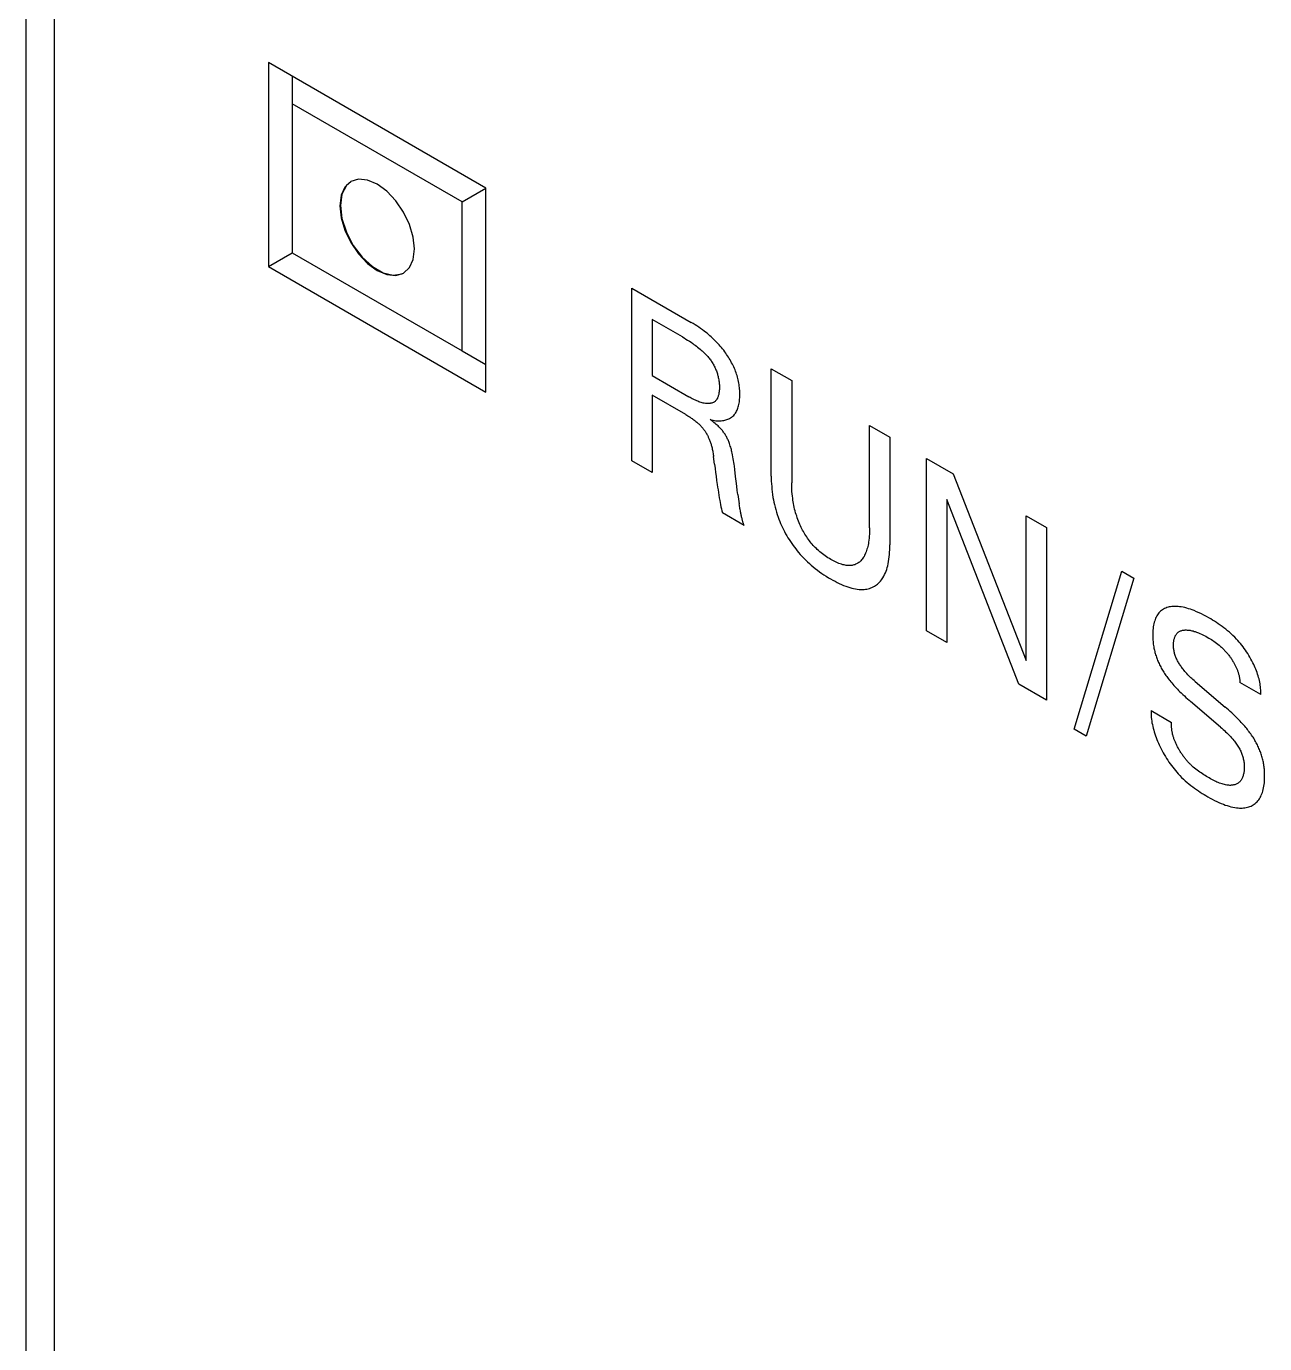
# Model space of a CAD drawing. Extents: x 0 to 420, y 0 to 297.
# Drawn here: x 165.2 to 178.09, y 159.09 to 172.8 of the extents above; entities that cross this region are included whole.
import ezdxf

# ---------------------------------------------------------------- set-up
doc = ezdxf.new("R2010")
doc.units = 0
doc.header["$LTSCALE"] = 23.1
doc.layers.add('40000_ISO', color=7, linetype='CONTINUOUS')

msp = doc.modelspace()

# ---------------------------------------------------------------- linework, layer by layer
at = {"layer": '40000_ISO', "color": 7, "linetype": 'CONTINUOUS'}
for p, q in [((165.199, 152.481), (165.199, 187.591)), ((165.492, 152.073), (165.492, 187.182)), ((167.719, 172.424), (167.719, 170.301)), ((169.982, 171.118), (167.719, 172.424)), ((167.967, 172.281), (167.967, 170.444)), ((169.735, 170.975), (167.967, 171.995)), ((168.514, 171.128), (168.475, 171.043)), ((168.531, 171.145), (168.485, 171.055)), ((168.576, 171.186), (168.514, 171.128)), ((168.577, 171.185), (168.531, 171.145)), ((168.656, 171.211), (168.576, 171.186)), ((168.75, 171.201), (168.656, 171.211)), ((168.851, 171.159), (168.75, 171.201)), ((168.951, 171.085), (168.851, 171.159)), ((168.475, 171.043), (168.462, 170.934)), ((168.485, 171.055), (168.469, 170.938)), ((169.045, 170.986), (168.951, 171.085)), ((169.735, 170.975), (169.982, 171.118)), ((169.982, 168.995), (169.982, 171.118)), ((168.462, 170.934), (168.475, 170.81)), ((168.469, 170.938), (168.485, 170.802)), ((169.126, 170.868), (169.045, 170.986)), ((169.188, 170.74), (169.126, 170.868)), ((169.735, 169.423), (169.735, 170.975)), ((168.475, 170.81), (168.514, 170.679)), ((168.485, 170.802), (168.531, 170.66)), ((169.226, 170.609), (169.188, 170.74)), ((168.514, 170.679), (168.576, 170.551)), ((168.531, 170.66), (168.603, 170.521)), ((169.24, 170.485), (169.226, 170.609)), ((167.719, 170.301), (167.967, 170.444)), ((167.967, 170.444), (169.735, 169.423)), ((168.576, 170.551), (168.656, 170.433)), ((168.603, 170.521), (168.696, 170.398)), ((169.226, 170.376), (169.24, 170.485)), ((168.656, 170.433), (168.75, 170.334)), ((168.696, 170.398), (168.803, 170.301)), ((168.75, 170.334), (168.851, 170.26)), ((169.188, 170.29), (169.226, 170.376)), ((167.719, 170.301), (169.982, 168.995)), ((168.803, 170.301), (168.913, 170.237)), ((168.851, 170.26), (168.951, 170.218)), ((168.913, 170.237), (169.019, 170.212)), ((168.951, 170.218), (169.045, 170.208)), ((169.019, 170.212), (169.113, 170.227)), ((169.045, 170.208), (169.126, 170.233)), ((169.126, 170.233), (169.188, 170.29)), ((171.502, 168.28), (171.502, 170.077)), ((171.502, 170.077), (172.122, 169.719)), ((171.715, 169.75), (171.715, 169.166)), ((172.029, 169.569), (171.715, 169.75)), ((172.141, 169.708), (172.122, 169.719)), ((172.161, 169.696), (172.141, 169.708)), ((172.18, 169.684), (172.161, 169.696)), ((172.199, 169.671), (172.18, 169.684)), ((172.218, 169.658), (172.199, 169.671)), ((172.237, 169.644), (172.218, 169.658)), ((172.256, 169.63), (172.237, 169.644)), ((172.271, 169.619), (172.256, 169.63)), ((172.286, 169.607), (172.271, 169.619)), ((172.029, 169.569), (172.048, 169.558)), ((172.048, 169.558), (172.066, 169.547)), ((172.066, 169.547), (172.084, 169.536)), ((172.084, 169.536), (172.102, 169.525)), ((172.102, 169.525), (172.12, 169.513)), ((172.12, 169.513), (172.138, 169.5)), ((172.138, 169.5), (172.15, 169.491)), ((172.15, 169.491), (172.163, 169.482)), ((172.163, 169.482), (172.176, 169.473)), ((172.301, 169.595), (172.286, 169.607)), ((172.315, 169.582), (172.301, 169.595)), ((172.33, 169.569), (172.315, 169.582)), ((172.344, 169.556), (172.33, 169.569)), ((172.358, 169.543), (172.344, 169.556)), ((172.372, 169.529), (172.358, 169.543)), ((172.385, 169.515), (172.372, 169.529)), ((172.398, 169.502), (172.385, 169.515)), ((172.411, 169.488), (172.398, 169.502)), ((172.423, 169.474), (172.411, 169.488)), ((169.735, 169.423), (169.982, 169.281)), ((172.176, 169.473), (172.188, 169.463)), ((172.188, 169.463), (172.201, 169.453)), ((172.201, 169.453), (172.213, 169.443)), ((172.213, 169.443), (172.226, 169.432)), ((172.226, 169.432), (172.235, 169.424)), ((172.235, 169.424), (172.243, 169.416)), ((172.243, 169.416), (172.252, 169.408)), ((172.252, 169.408), (172.261, 169.4)), ((172.261, 169.4), (172.269, 169.391)), ((172.269, 169.391), (172.278, 169.382)), ((172.278, 169.382), (172.286, 169.373)), ((172.286, 169.373), (172.294, 169.364)), ((172.294, 169.364), (172.301, 169.356)), ((172.301, 169.356), (172.308, 169.347)), ((172.308, 169.347), (172.314, 169.339)), ((172.435, 169.46), (172.423, 169.474)), ((172.447, 169.445), (172.435, 169.46)), ((172.459, 169.43), (172.447, 169.445)), ((172.47, 169.415), (172.459, 169.43)), ((172.48, 169.401), (172.47, 169.415)), ((172.49, 169.387), (172.48, 169.401)), ((172.499, 169.373), (172.49, 169.387)), ((172.508, 169.359), (172.499, 169.373)), ((172.517, 169.345), (172.508, 169.359)), ((172.526, 169.331), (172.517, 169.345)), ((172.314, 169.339), (172.321, 169.33)), ((172.321, 169.33), (172.327, 169.321)), ((172.327, 169.321), (172.333, 169.312)), ((172.333, 169.312), (172.339, 169.303)), ((172.339, 169.303), (172.345, 169.293)), ((172.345, 169.293), (172.35, 169.284)), ((172.35, 169.284), (172.356, 169.274)), ((172.356, 169.274), (172.361, 169.265)), ((172.361, 169.265), (172.366, 169.255)), ((172.366, 169.255), (172.37, 169.245)), ((172.37, 169.245), (172.375, 169.236)), ((172.375, 169.236), (172.379, 169.226)), ((172.379, 169.226), (172.383, 169.216)), ((172.383, 169.216), (172.386, 169.206)), ((172.534, 169.316), (172.526, 169.331)), ((172.542, 169.301), (172.534, 169.316)), ((172.55, 169.286), (172.542, 169.301)), ((172.557, 169.271), (172.55, 169.286)), ((172.564, 169.256), (172.557, 169.271)), ((172.571, 169.241), (172.564, 169.256)), ((172.577, 169.226), (172.571, 169.241)), ((172.583, 169.211), (172.577, 169.226)), ((172.588, 169.196), (172.583, 169.211)), ((172.954, 168.119), (172.954, 169.238)), ((172.954, 169.238), (173.167, 169.116)), ((171.715, 169.166), (172.097, 168.945)), ((172.386, 169.206), (172.39, 169.196)), ((172.39, 169.196), (172.393, 169.186)), ((172.393, 169.186), (172.396, 169.176)), ((172.396, 169.176), (172.398, 169.166)), ((172.398, 169.166), (172.401, 169.157)), ((172.401, 169.157), (172.403, 169.146)), ((172.403, 169.146), (172.406, 169.135)), ((172.406, 169.135), (172.408, 169.124)), ((172.408, 169.124), (172.409, 169.113)), ((172.409, 169.113), (172.411, 169.102)), ((172.411, 169.102), (172.412, 169.092)), ((172.412, 169.092), (172.413, 169.081)), ((172.413, 169.081), (172.414, 169.071)), ((172.414, 169.071), (172.414, 169.06)), ((172.593, 169.181), (172.588, 169.196)), ((172.598, 169.166), (172.593, 169.181)), ((172.602, 169.151), (172.598, 169.166)), ((172.606, 169.136), (172.602, 169.151)), ((172.61, 169.122), (172.606, 169.136)), ((172.613, 169.105), (172.61, 169.122)), ((172.616, 169.089), (172.613, 169.105)), ((172.619, 169.074), (172.616, 169.089)), ((172.621, 169.058), (172.619, 169.074)), ((173.167, 169.116), (173.167, 168.05)), ((171.715, 168.962), (171.715, 168.158)), ((172.066, 168.76), (171.715, 168.962)), ((172.109, 168.939), (172.097, 168.945)), ((172.12, 168.933), (172.109, 168.939)), ((172.396, 168.935), (172.393, 168.929)), ((172.399, 168.942), (172.396, 168.935)), ((172.401, 168.949), (172.399, 168.942)), ((172.403, 168.956), (172.401, 168.949)), ((172.405, 168.964), (172.403, 168.956)), ((172.407, 168.971), (172.405, 168.964)), ((172.409, 168.979), (172.407, 168.971)), ((172.41, 168.988), (172.409, 168.979)), ((172.411, 168.996), (172.41, 168.988)), ((172.412, 169.005), (172.411, 168.996)), ((172.413, 169.013), (172.412, 169.005)), ((172.414, 169.022), (172.413, 169.013)), ((172.414, 169.06), (172.414, 169.05)), ((172.414, 169.05), (172.414, 169.04)), ((172.414, 169.04), (172.414, 169.031)), ((172.414, 169.031), (172.414, 169.022)), ((172.623, 169.042), (172.621, 169.058)), ((172.625, 169.027), (172.623, 169.042)), ((172.626, 169.011), (172.625, 169.027)), ((172.625, 168.922), (172.626, 168.936)), ((172.626, 168.996), (172.626, 169.011)), ((172.627, 168.981), (172.626, 168.996)), ((172.626, 168.936), (172.627, 168.951)), ((172.627, 168.967), (172.627, 168.981)), ((172.627, 168.951), (172.627, 168.967)), ((172.132, 168.926), (172.12, 168.933)), ((172.143, 168.92), (172.132, 168.926)), ((172.155, 168.915), (172.143, 168.92)), ((172.167, 168.909), (172.155, 168.915)), ((172.178, 168.904), (172.167, 168.909)), ((172.189, 168.899), (172.178, 168.904)), ((172.201, 168.895), (172.189, 168.899)), ((172.212, 168.891), (172.201, 168.895)), ((172.224, 168.887), (172.212, 168.891)), ((172.235, 168.884), (172.224, 168.887)), ((172.246, 168.881), (172.235, 168.884)), ((172.257, 168.879), (172.246, 168.881)), ((172.268, 168.877), (172.257, 168.879)), ((172.275, 168.877), (172.268, 168.877)), ((172.282, 168.876), (172.275, 168.877)), ((172.289, 168.876), (172.282, 168.876)), ((172.296, 168.876), (172.289, 168.876)), ((172.303, 168.876), (172.296, 168.876)), ((172.31, 168.876), (172.303, 168.876)), ((172.317, 168.877), (172.31, 168.876)), ((172.323, 168.878), (172.317, 168.877)), ((172.33, 168.879), (172.323, 168.878)), ((172.336, 168.881), (172.33, 168.879)), ((172.342, 168.883), (172.336, 168.881)), ((172.348, 168.885), (172.342, 168.883)), ((172.353, 168.888), (172.348, 168.885)), ((172.359, 168.891), (172.353, 168.888)), ((172.364, 168.894), (172.359, 168.891)), ((172.369, 168.898), (172.364, 168.894)), ((172.373, 168.902), (172.369, 168.898)), ((172.378, 168.907), (172.373, 168.902)), ((172.382, 168.912), (172.378, 168.907)), ((172.386, 168.917), (172.382, 168.912)), ((172.389, 168.923), (172.386, 168.917)), ((172.393, 168.929), (172.389, 168.923)), ((172.588, 168.787), (172.594, 168.796)), ((172.594, 168.796), (172.599, 168.807)), ((172.599, 168.807), (172.603, 168.817)), ((172.603, 168.817), (172.607, 168.828)), ((172.607, 168.828), (172.611, 168.84)), ((172.611, 168.84), (172.614, 168.852)), ((172.614, 168.852), (172.618, 168.865)), ((172.618, 168.865), (172.62, 168.879)), ((172.62, 168.879), (172.622, 168.893)), ((172.622, 168.893), (172.624, 168.907)), ((172.624, 168.907), (172.625, 168.922)), ((172.066, 168.76), (172.075, 168.754)), ((172.075, 168.754), (172.084, 168.749)), ((172.084, 168.749), (172.093, 168.743)), ((172.093, 168.743), (172.102, 168.738)), ((172.102, 168.738), (172.111, 168.732)), ((172.111, 168.732), (172.121, 168.725)), ((172.121, 168.725), (172.13, 168.719)), ((172.13, 168.719), (172.139, 168.713)), ((172.139, 168.713), (172.148, 168.706)), ((172.148, 168.706), (172.155, 168.7)), ((172.155, 168.7), (172.163, 168.694)), ((172.163, 168.694), (172.17, 168.688)), ((172.17, 168.688), (172.178, 168.682)), ((172.178, 168.682), (172.185, 168.676)), ((172.185, 168.676), (172.193, 168.669)), ((172.193, 168.669), (172.2, 168.663)), ((172.2, 168.663), (172.207, 168.656)), ((172.332, 168.698), (172.319, 168.708)), ((172.319, 168.708), (172.335, 168.704)), ((172.345, 168.689), (172.332, 168.698)), ((172.335, 168.704), (172.35, 168.701)), ((172.357, 168.679), (172.345, 168.689)), ((172.35, 168.701), (172.364, 168.699)), ((172.37, 168.669), (172.357, 168.679)), ((172.364, 168.699), (172.379, 168.697)), ((172.382, 168.658), (172.37, 168.669)), ((172.379, 168.697), (172.393, 168.696)), ((172.393, 168.696), (172.407, 168.696)), ((172.407, 168.696), (172.42, 168.696)), ((172.42, 168.696), (172.434, 168.696)), ((172.434, 168.696), (172.446, 168.698)), ((172.446, 168.698), (172.459, 168.7)), ((172.459, 168.7), (172.471, 168.702)), ((172.471, 168.702), (172.483, 168.705)), ((172.483, 168.705), (172.493, 168.708)), ((172.493, 168.708), (172.502, 168.712)), ((172.502, 168.712), (172.512, 168.716)), ((172.512, 168.716), (172.521, 168.721)), ((172.521, 168.721), (172.53, 168.726)), ((172.53, 168.726), (172.539, 168.732)), ((172.539, 168.732), (172.547, 168.738)), ((172.547, 168.738), (172.555, 168.745)), ((172.555, 168.745), (172.563, 168.752)), ((172.563, 168.752), (172.57, 168.76)), ((172.57, 168.76), (172.576, 168.768)), ((172.576, 168.768), (172.582, 168.777)), ((172.582, 168.777), (172.588, 168.787)), ((172.207, 168.656), (172.214, 168.649)), ((172.214, 168.649), (172.22, 168.643)), ((172.22, 168.643), (172.225, 168.637)), ((172.225, 168.637), (172.23, 168.631)), ((172.23, 168.631), (172.236, 168.625)), ((172.236, 168.625), (172.241, 168.619)), ((172.241, 168.619), (172.246, 168.613)), ((172.246, 168.613), (172.251, 168.607)), ((172.251, 168.607), (172.256, 168.6)), ((172.256, 168.6), (172.261, 168.594)), ((172.261, 168.594), (172.265, 168.587)), ((172.265, 168.587), (172.27, 168.581)), ((172.27, 168.581), (172.274, 168.574)), ((172.274, 168.574), (172.278, 168.568)), ((172.278, 168.568), (172.282, 168.561)), ((172.282, 168.561), (172.285, 168.555)), ((172.285, 168.555), (172.289, 168.548)), ((172.289, 168.548), (172.293, 168.541)), ((172.293, 168.541), (172.296, 168.534)), ((172.296, 168.534), (172.299, 168.527)), ((172.299, 168.527), (172.302, 168.52)), ((172.391, 168.65), (172.382, 168.658)), ((172.4, 168.642), (172.391, 168.65)), ((172.408, 168.634), (172.4, 168.642)), ((172.417, 168.625), (172.408, 168.634)), ((172.425, 168.617), (172.417, 168.625)), ((172.434, 168.608), (172.425, 168.617)), ((172.44, 168.601), (172.434, 168.608)), ((172.445, 168.594), (172.44, 168.601)), ((172.451, 168.587), (172.445, 168.594)), ((172.457, 168.579), (172.451, 168.587)), ((172.462, 168.572), (172.457, 168.579)), ((172.468, 168.564), (172.462, 168.572)), ((172.473, 168.557), (172.468, 168.564)), ((172.478, 168.548), (172.473, 168.557)), ((172.483, 168.54), (172.478, 168.548)), ((172.487, 168.532), (172.483, 168.54)), ((172.492, 168.523), (172.487, 168.532)), ((172.496, 168.514), (172.492, 168.523)), ((173.978, 167.582), (173.978, 168.648)), ((173.978, 168.648), (174.189, 168.525)), ((174.189, 168.525), (174.189, 167.406)), ((172.302, 168.52), (172.306, 168.513)), ((172.306, 168.513), (172.309, 168.504)), ((172.309, 168.504), (172.313, 168.496)), ((172.313, 168.496), (172.316, 168.487)), ((172.316, 168.487), (172.319, 168.478)), ((172.319, 168.478), (172.322, 168.469)), ((172.322, 168.469), (172.325, 168.46)), ((172.325, 168.46), (172.328, 168.452)), ((172.328, 168.452), (172.33, 168.443)), ((172.33, 168.443), (172.333, 168.434)), ((172.333, 168.434), (172.335, 168.425)), ((172.335, 168.425), (172.338, 168.414)), ((172.338, 168.414), (172.34, 168.402)), ((172.34, 168.402), (172.343, 168.391)), ((172.343, 168.391), (172.345, 168.38)), ((172.5, 168.506), (172.496, 168.514)), ((172.504, 168.497), (172.5, 168.506)), ((172.508, 168.488), (172.504, 168.497)), ((172.512, 168.479), (172.508, 168.488)), ((172.515, 168.47), (172.512, 168.479)), ((172.52, 168.458), (172.515, 168.47)), ((172.524, 168.445), (172.52, 168.458)), ((172.528, 168.433), (172.524, 168.445)), ((172.532, 168.421), (172.528, 168.433)), ((172.536, 168.408), (172.532, 168.421)), ((172.539, 168.396), (172.536, 168.408)), ((172.542, 168.384), (172.539, 168.396)), ((171.715, 168.158), (171.502, 168.28)), ((172.345, 168.38), (172.347, 168.368)), ((172.347, 168.368), (172.349, 168.357)), ((172.349, 168.357), (172.351, 168.346)), ((172.351, 168.346), (172.352, 168.335)), ((172.352, 168.335), (172.354, 168.324)), ((172.363, 168.243), (172.354, 168.324)), ((172.545, 168.372), (172.542, 168.384)), ((172.548, 168.359), (172.545, 168.372)), ((172.552, 168.34), (172.548, 168.359)), ((172.555, 168.32), (172.552, 168.34)), ((172.559, 168.301), (172.555, 168.32)), ((172.562, 168.282), (172.559, 168.301)), ((172.565, 168.263), (172.562, 168.282)), ((172.567, 168.243), (172.565, 168.263)), ((174.571, 166.509), (174.571, 168.305)), ((174.571, 168.305), (174.847, 168.145)), ((172.363, 168.243), (172.369, 168.201)), ((172.369, 168.201), (172.374, 168.159)), ((172.374, 168.159), (172.38, 168.118)), ((172.38, 168.118), (172.385, 168.076)), ((172.57, 168.224), (172.567, 168.243)), ((172.574, 168.188), (172.57, 168.224)), ((172.583, 168.116), (172.574, 168.188)), ((172.589, 168.066), (172.583, 168.116)), ((172.954, 168.119), (172.955, 168.093)), ((174.847, 168.145), (175.607, 166.201)), ((172.385, 168.076), (172.391, 168.034)), ((172.391, 168.034), (172.395, 168.006)), ((172.395, 168.006), (172.4, 167.978)), ((172.4, 167.978), (172.404, 167.95)), ((172.595, 168.017), (172.589, 168.066)), ((172.601, 167.972), (172.595, 168.017)), ((172.955, 168.093), (172.955, 168.066)), ((172.955, 168.066), (172.957, 168.039)), ((172.957, 168.039), (172.959, 168.012)), ((172.959, 168.012), (172.961, 167.984)), ((172.961, 167.984), (172.964, 167.956)), ((173.167, 168.028), (173.167, 168.05)), ((173.168, 168.005), (173.167, 168.028)), ((173.169, 167.982), (173.168, 168.005)), ((173.17, 167.959), (173.169, 167.982)), ((172.404, 167.95), (172.408, 167.922)), ((172.408, 167.922), (172.413, 167.894)), ((172.413, 167.894), (172.418, 167.865)), ((172.418, 167.865), (172.422, 167.844)), ((172.422, 167.844), (172.427, 167.823)), ((172.607, 167.928), (172.601, 167.972)), ((172.607, 167.928), (172.621, 167.83)), ((172.964, 167.956), (172.968, 167.928)), ((172.968, 167.928), (172.972, 167.899)), ((172.972, 167.899), (172.977, 167.874)), ((172.977, 167.874), (172.982, 167.849)), ((172.982, 167.849), (172.988, 167.823)), ((173.172, 167.936), (173.17, 167.959)), ((173.175, 167.913), (173.172, 167.936)), ((173.178, 167.889), (173.175, 167.913)), ((173.18, 167.871), (173.178, 167.889)), ((173.183, 167.852), (173.18, 167.871)), ((173.186, 167.834), (173.183, 167.852)), ((174.782, 167.876), (174.782, 166.387)), ((175.533, 165.953), (174.782, 167.876)), ((172.427, 167.823), (172.431, 167.802)), ((172.431, 167.802), (172.435, 167.78)), ((172.435, 167.78), (172.44, 167.759)), ((172.44, 167.759), (172.445, 167.737)), ((172.671, 167.607), (172.445, 167.737)), ((172.623, 167.818), (172.621, 167.83)), ((172.625, 167.807), (172.623, 167.818)), ((172.626, 167.795), (172.625, 167.807)), ((172.628, 167.783), (172.626, 167.795)), ((172.63, 167.771), (172.628, 167.783)), ((172.633, 167.76), (172.63, 167.771)), ((172.635, 167.748), (172.633, 167.76)), ((172.637, 167.739), (172.635, 167.748)), ((172.638, 167.731), (172.637, 167.739)), ((172.64, 167.722), (172.638, 167.731)), ((172.642, 167.713), (172.64, 167.722)), ((172.644, 167.704), (172.642, 167.713)), ((172.646, 167.696), (172.644, 167.704)), ((172.988, 167.823), (172.994, 167.797)), ((172.994, 167.797), (173.001, 167.771)), ((173.001, 167.771), (173.009, 167.745)), ((173.009, 167.745), (173.017, 167.719)), ((173.017, 167.719), (173.026, 167.693)), ((173.19, 167.815), (173.186, 167.834)), ((173.194, 167.796), (173.19, 167.815)), ((173.198, 167.777), (173.194, 167.796)), ((173.203, 167.758), (173.198, 167.777)), ((173.208, 167.739), (173.203, 167.758)), ((173.214, 167.722), (173.208, 167.739)), ((173.219, 167.705), (173.214, 167.722)), ((173.225, 167.687), (173.219, 167.705)), ((175.607, 166.201), (175.607, 167.707)), ((175.607, 167.707), (175.819, 167.585)), ((172.648, 167.687), (172.646, 167.696)), ((172.65, 167.678), (172.648, 167.687)), ((172.652, 167.67), (172.65, 167.678)), ((172.654, 167.663), (172.652, 167.67)), ((172.656, 167.656), (172.654, 167.663)), ((172.658, 167.649), (172.656, 167.656)), ((172.66, 167.642), (172.658, 167.649)), ((172.662, 167.635), (172.66, 167.642)), ((172.664, 167.628), (172.662, 167.635)), ((172.666, 167.621), (172.664, 167.628)), ((172.669, 167.614), (172.666, 167.621)), ((172.671, 167.607), (172.669, 167.614)), ((173.026, 167.693), (173.034, 167.671)), ((173.034, 167.671), (173.043, 167.649)), ((173.043, 167.649), (173.052, 167.628)), ((173.052, 167.628), (173.062, 167.606)), ((173.062, 167.606), (173.072, 167.584)), ((173.072, 167.584), (173.082, 167.563)), ((173.082, 167.563), (173.093, 167.542)), ((173.231, 167.67), (173.225, 167.687)), ((173.238, 167.652), (173.231, 167.67)), ((173.245, 167.635), (173.238, 167.652)), ((173.252, 167.618), (173.245, 167.635)), ((173.26, 167.601), (173.252, 167.618)), ((173.267, 167.586), (173.26, 167.601)), ((173.274, 167.572), (173.267, 167.586)), ((173.281, 167.557), (173.274, 167.572)), ((173.978, 167.582), (173.977, 167.56)), ((175.819, 167.585), (175.819, 165.788)), ((173.093, 167.542), (173.104, 167.521)), ((173.104, 167.521), (173.116, 167.5)), ((173.116, 167.5), (173.128, 167.479)), ((173.128, 167.479), (173.141, 167.459)), ((173.141, 167.459), (173.154, 167.439)), ((173.154, 167.439), (173.167, 167.419)), ((173.289, 167.543), (173.281, 167.557)), ((173.297, 167.529), (173.289, 167.543)), ((173.305, 167.515), (173.297, 167.529)), ((173.314, 167.501), (173.305, 167.515)), ((173.323, 167.487), (173.314, 167.501)), ((173.332, 167.474), (173.323, 167.487)), ((173.341, 167.461), (173.332, 167.474)), ((173.351, 167.448), (173.341, 167.461)), ((173.361, 167.435), (173.351, 167.448)), ((173.371, 167.423), (173.361, 167.435)), ((173.967, 167.433), (173.965, 167.417)), ((173.97, 167.453), (173.967, 167.433)), ((173.973, 167.474), (173.97, 167.453)), ((173.974, 167.495), (173.973, 167.474)), ((173.976, 167.516), (173.974, 167.495)), ((173.977, 167.538), (173.976, 167.516)), ((173.977, 167.56), (173.977, 167.538)), ((173.167, 167.419), (173.181, 167.399)), ((173.181, 167.399), (173.195, 167.38)), ((173.195, 167.38), (173.209, 167.362)), ((173.209, 167.362), (173.224, 167.343)), ((173.224, 167.343), (173.238, 167.325)), ((173.238, 167.325), (173.256, 167.305)), ((173.256, 167.305), (173.275, 167.284)), ((173.381, 167.411), (173.371, 167.423)), ((173.391, 167.399), (173.381, 167.411)), ((173.402, 167.388), (173.391, 167.399)), ((173.413, 167.377), (173.402, 167.388)), ((173.424, 167.366), (173.413, 167.377)), ((173.434, 167.355), (173.424, 167.366)), ((173.446, 167.345), (173.434, 167.355)), ((173.459, 167.333), (173.446, 167.345)), ((173.473, 167.321), (173.459, 167.333)), ((173.487, 167.31), (173.473, 167.321)), ((173.502, 167.3), (173.487, 167.31)), ((173.516, 167.289), (173.502, 167.3)), ((173.53, 167.28), (173.516, 167.289)), ((173.926, 167.296), (173.921, 167.285)), ((173.932, 167.307), (173.926, 167.296)), ((173.937, 167.318), (173.932, 167.307)), ((173.942, 167.331), (173.937, 167.318)), ((173.947, 167.345), (173.942, 167.331)), ((173.951, 167.358), (173.947, 167.345)), ((173.955, 167.373), (173.951, 167.358)), ((173.959, 167.387), (173.955, 167.373)), ((173.962, 167.402), (173.959, 167.387)), ((173.965, 167.417), (173.962, 167.402)), ((174.183, 167.279), (174.185, 167.304)), ((174.185, 167.304), (174.187, 167.329)), ((174.187, 167.329), (174.188, 167.354)), ((174.188, 167.354), (174.189, 167.38)), ((174.189, 167.38), (174.189, 167.406)), ((173.275, 167.284), (173.294, 167.265)), ((173.294, 167.265), (173.313, 167.246)), ((173.313, 167.246), (173.332, 167.227)), ((173.332, 167.227), (173.351, 167.209)), ((173.351, 167.209), (173.371, 167.192)), ((173.371, 167.192), (173.39, 167.175)), ((173.39, 167.175), (173.413, 167.157)), ((173.413, 167.157), (173.435, 167.14)), ((173.544, 167.27), (173.53, 167.28)), ((173.559, 167.262), (173.544, 167.27)), ((173.573, 167.253), (173.559, 167.262)), ((173.587, 167.245), (173.573, 167.253)), ((173.602, 167.237), (173.587, 167.245)), ((173.616, 167.23), (173.602, 167.237)), ((173.63, 167.223), (173.616, 167.23)), ((173.645, 167.217), (173.63, 167.223)), ((173.659, 167.211), (173.645, 167.217)), ((173.673, 167.206), (173.659, 167.211)), ((173.687, 167.202), (173.673, 167.206)), ((173.701, 167.198), (173.687, 167.202)), ((173.712, 167.195), (173.701, 167.198)), ((173.723, 167.193), (173.712, 167.195)), ((173.734, 167.191), (173.723, 167.193)), ((173.744, 167.19), (173.734, 167.191)), ((173.755, 167.189), (173.744, 167.19)), ((173.766, 167.189), (173.755, 167.189)), ((173.776, 167.189), (173.766, 167.189)), ((173.786, 167.19), (173.776, 167.189)), ((173.796, 167.191), (173.786, 167.19)), ((173.805, 167.193), (173.796, 167.191)), ((173.814, 167.195), (173.805, 167.193)), ((173.823, 167.198), (173.814, 167.195)), ((173.832, 167.202), (173.823, 167.198)), ((173.841, 167.206), (173.832, 167.202)), ((173.849, 167.21), (173.841, 167.206)), ((173.857, 167.215), (173.849, 167.21)), ((173.865, 167.22), (173.857, 167.215)), ((173.872, 167.226), (173.865, 167.22)), ((173.879, 167.232), (173.872, 167.226)), ((173.886, 167.239), (173.879, 167.232)), ((173.894, 167.247), (173.886, 167.239)), ((173.901, 167.256), (173.894, 167.247)), ((173.908, 167.265), (173.901, 167.256)), ((173.914, 167.275), (173.908, 167.265)), ((173.921, 167.285), (173.914, 167.275)), ((174.156, 167.148), (174.162, 167.168)), ((174.162, 167.168), (174.167, 167.187)), ((174.167, 167.187), (174.171, 167.207)), ((174.171, 167.207), (174.176, 167.231)), ((174.176, 167.231), (174.18, 167.254)), ((174.18, 167.254), (174.183, 167.279)), ((173.435, 167.14), (173.458, 167.123)), ((173.458, 167.123), (173.481, 167.107)), ((173.481, 167.107), (173.503, 167.092)), ((173.503, 167.092), (173.526, 167.078)), ((173.526, 167.078), (173.549, 167.063)), ((173.549, 167.063), (173.572, 167.05)), ((173.572, 167.05), (173.595, 167.037)), ((173.595, 167.037), (173.618, 167.025)), ((173.618, 167.025), (173.64, 167.013)), ((174.072, 167.007), (174.082, 167.017)), ((174.082, 167.017), (174.092, 167.027)), ((174.092, 167.027), (174.101, 167.039)), ((174.101, 167.039), (174.109, 167.05)), ((174.109, 167.05), (174.117, 167.063)), ((174.117, 167.063), (174.126, 167.079)), ((174.126, 167.079), (174.135, 167.095)), ((174.135, 167.095), (174.143, 167.112)), ((174.143, 167.112), (174.15, 167.13)), ((174.15, 167.13), (174.156, 167.148)), ((176.109, 165.486), (176.604, 167.132)), ((176.729, 167.059), (176.234, 165.413)), ((176.604, 167.132), (176.729, 167.059)), ((173.64, 167.013), (173.663, 167.002)), ((173.663, 167.002), (173.686, 166.992)), ((173.686, 166.992), (173.708, 166.982)), ((173.708, 166.982), (173.731, 166.974)), ((173.731, 166.974), (173.753, 166.966)), ((173.753, 166.966), (173.773, 166.96)), ((173.773, 166.96), (173.793, 166.954)), ((173.793, 166.954), (173.812, 166.95)), ((173.812, 166.95), (173.831, 166.946)), ((173.831, 166.946), (173.85, 166.943)), ((173.85, 166.943), (173.869, 166.941)), ((173.869, 166.941), (173.887, 166.94)), ((173.887, 166.94), (173.905, 166.94)), ((173.905, 166.94), (173.92, 166.941)), ((173.92, 166.941), (173.935, 166.943)), ((173.935, 166.943), (173.949, 166.945)), ((173.949, 166.945), (173.963, 166.948)), ((173.963, 166.948), (173.977, 166.951)), ((173.977, 166.951), (173.99, 166.956)), ((173.99, 166.956), (174.003, 166.961)), ((174.003, 166.961), (174.016, 166.967)), ((174.016, 166.967), (174.028, 166.973)), ((174.028, 166.973), (174.039, 166.981)), ((174.039, 166.981), (174.051, 166.989)), ((174.051, 166.989), (174.062, 166.997)), ((174.062, 166.997), (174.072, 167.007)), ((177.049, 166.742), (177.038, 166.736)), ((177.061, 166.747), (177.049, 166.742)), ((177.072, 166.751), (177.061, 166.747)), ((177.085, 166.755), (177.072, 166.751)), ((177.097, 166.758), (177.085, 166.755)), ((177.11, 166.76), (177.097, 166.758)), ((177.125, 166.763), (177.11, 166.76)), ((177.141, 166.764), (177.125, 166.763)), ((177.157, 166.764), (177.141, 166.764)), ((177.173, 166.764), (177.157, 166.764)), ((177.19, 166.763), (177.173, 166.764)), ((177.206, 166.761), (177.19, 166.763)), ((177.223, 166.759), (177.206, 166.761)), ((177.242, 166.755), (177.223, 166.759)), ((177.261, 166.751), (177.242, 166.755)), ((177.28, 166.746), (177.261, 166.751)), ((177.299, 166.74), (177.28, 166.746)), ((177.318, 166.734), (177.299, 166.74)), ((176.946, 166.615), (176.942, 166.6)), ((176.951, 166.628), (176.946, 166.615)), ((176.956, 166.641), (176.951, 166.628)), ((176.962, 166.653), (176.956, 166.641)), ((176.968, 166.665), (176.962, 166.653)), ((176.975, 166.676), (176.968, 166.665)), ((176.982, 166.687), (176.975, 166.676)), ((176.99, 166.696), (176.982, 166.687)), ((176.999, 166.706), (176.99, 166.696)), ((177.008, 166.714), (176.999, 166.706)), ((177.017, 166.722), (177.008, 166.714)), ((177.027, 166.729), (177.017, 166.722)), ((177.038, 166.736), (177.027, 166.729)), ((177.337, 166.727), (177.318, 166.734)), ((177.357, 166.72), (177.337, 166.727)), ((177.382, 166.709), (177.357, 166.72)), ((177.408, 166.698), (177.382, 166.709)), ((177.433, 166.685), (177.408, 166.698)), ((177.459, 166.672), (177.433, 166.685)), ((177.484, 166.658), (177.459, 166.672)), ((177.51, 166.644), (177.484, 166.658)), ((177.53, 166.633), (177.51, 166.644)), ((177.549, 166.621), (177.53, 166.633)), ((177.569, 166.609), (177.549, 166.621)), ((177.589, 166.596), (177.569, 166.609)), ((174.782, 166.387), (174.571, 166.509)), ((176.927, 166.5), (176.926, 166.482)), ((176.926, 166.482), (176.926, 166.463)), ((176.928, 166.517), (176.927, 166.5)), ((176.929, 166.535), (176.928, 166.517)), ((176.932, 166.552), (176.929, 166.535)), ((176.934, 166.568), (176.932, 166.552)), ((176.938, 166.584), (176.934, 166.568)), ((176.942, 166.6), (176.938, 166.584)), ((177.165, 166.465), (177.169, 166.471)), ((177.169, 166.471), (177.173, 166.476)), ((177.173, 166.476), (177.177, 166.481)), ((177.177, 166.481), (177.181, 166.486)), ((177.181, 166.486), (177.186, 166.491)), ((177.186, 166.491), (177.191, 166.495)), ((177.191, 166.495), (177.196, 166.499)), ((177.196, 166.499), (177.202, 166.503)), ((177.202, 166.503), (177.208, 166.506)), ((177.208, 166.506), (177.215, 166.509)), ((177.215, 166.509), (177.221, 166.511)), ((177.221, 166.511), (177.228, 166.513)), ((177.228, 166.513), (177.235, 166.515)), ((177.235, 166.515), (177.242, 166.516)), ((177.242, 166.516), (177.249, 166.517)), ((177.249, 166.517), (177.257, 166.518)), ((177.257, 166.518), (177.264, 166.519)), ((177.264, 166.519), (177.274, 166.519)), ((177.274, 166.519), (177.284, 166.518)), ((177.284, 166.518), (177.293, 166.518)), ((177.293, 166.518), (177.303, 166.516)), ((177.303, 166.516), (177.314, 166.515)), ((177.314, 166.515), (177.324, 166.513)), ((177.324, 166.513), (177.334, 166.511)), ((177.334, 166.511), (177.346, 166.508)), ((177.346, 166.508), (177.357, 166.504)), ((177.357, 166.504), (177.369, 166.501)), ((177.369, 166.501), (177.381, 166.497)), ((177.381, 166.497), (177.392, 166.492)), ((177.392, 166.492), (177.404, 166.488)), ((177.404, 166.488), (177.416, 166.483)), ((177.416, 166.483), (177.432, 166.476)), ((177.432, 166.476), (177.447, 166.469)), ((177.447, 166.469), (177.463, 166.461)), ((177.608, 166.584), (177.589, 166.596)), ((177.628, 166.57), (177.608, 166.584)), ((177.647, 166.556), (177.628, 166.57)), ((177.667, 166.542), (177.647, 166.556)), ((177.686, 166.527), (177.667, 166.542)), ((177.705, 166.511), (177.686, 166.527)), ((177.724, 166.495), (177.705, 166.511)), ((177.743, 166.478), (177.724, 166.495)), ((177.761, 166.461), (177.743, 166.478)), ((176.926, 166.463), (176.926, 166.45)), ((176.926, 166.45), (176.926, 166.438)), ((176.926, 166.438), (176.927, 166.425)), ((176.927, 166.425), (176.928, 166.411)), ((176.928, 166.411), (176.929, 166.398)), ((176.929, 166.398), (176.93, 166.385)), ((176.93, 166.385), (176.932, 166.371)), ((176.932, 166.371), (176.934, 166.358)), ((176.934, 166.358), (176.936, 166.344)), ((176.936, 166.344), (176.938, 166.33)), ((176.938, 166.33), (176.941, 166.319)), ((177.142, 166.383), (177.143, 166.391)), ((177.142, 166.374), (177.142, 166.383)), ((177.142, 166.365), (177.142, 166.374)), ((177.142, 166.356), (177.142, 166.365)), ((177.142, 166.347), (177.142, 166.356)), ((177.143, 166.338), (177.142, 166.347)), ((177.143, 166.391), (177.144, 166.4)), ((177.143, 166.329), (177.143, 166.338)), ((177.145, 166.32), (177.143, 166.329)), ((177.144, 166.4), (177.145, 166.408)), ((177.145, 166.408), (177.147, 166.416)), ((177.147, 166.416), (177.148, 166.423)), ((177.148, 166.423), (177.151, 166.431)), ((177.151, 166.431), (177.153, 166.438)), ((177.153, 166.438), (177.155, 166.445)), ((177.155, 166.445), (177.158, 166.452)), ((177.158, 166.452), (177.161, 166.458)), ((177.161, 166.458), (177.165, 166.465)), ((177.463, 166.461), (177.479, 166.453)), ((177.479, 166.453), (177.494, 166.444)), ((177.494, 166.444), (177.51, 166.435)), ((177.51, 166.435), (177.523, 166.427)), ((177.523, 166.427), (177.537, 166.419)), ((177.537, 166.419), (177.55, 166.41)), ((177.55, 166.41), (177.563, 166.401)), ((177.563, 166.401), (177.576, 166.392)), ((177.576, 166.392), (177.59, 166.382)), ((177.59, 166.382), (177.604, 166.371)), ((177.604, 166.371), (177.619, 166.359)), ((177.619, 166.359), (177.626, 166.352)), ((177.626, 166.352), (177.633, 166.346)), ((177.633, 166.346), (177.64, 166.339)), ((177.64, 166.339), (177.647, 166.333)), ((177.647, 166.333), (177.654, 166.326)), ((177.78, 166.443), (177.761, 166.461)), ((177.798, 166.424), (177.78, 166.443)), ((177.812, 166.409), (177.798, 166.424)), ((177.826, 166.393), (177.812, 166.409)), ((177.839, 166.377), (177.826, 166.393)), ((177.852, 166.36), (177.839, 166.377)), ((177.866, 166.343), (177.852, 166.36)), ((177.878, 166.326), (177.866, 166.343)), ((176.941, 166.319), (176.943, 166.307)), ((176.943, 166.307), (176.946, 166.296)), ((176.946, 166.296), (176.949, 166.284)), ((176.949, 166.284), (176.952, 166.273)), ((176.952, 166.273), (176.956, 166.261)), ((176.956, 166.261), (176.96, 166.249)), ((176.96, 166.249), (176.964, 166.237)), ((176.964, 166.237), (176.968, 166.226)), ((176.968, 166.226), (176.972, 166.214)), ((176.972, 166.214), (176.977, 166.202)), ((176.977, 166.202), (176.981, 166.191)), ((176.981, 166.191), (176.986, 166.179)), ((177.146, 166.311), (177.145, 166.32)), ((177.148, 166.301), (177.146, 166.311)), ((177.149, 166.292), (177.148, 166.301)), ((177.152, 166.282), (177.149, 166.292)), ((177.154, 166.273), (177.152, 166.282)), ((177.157, 166.263), (177.154, 166.273)), ((177.16, 166.254), (177.157, 166.263)), ((177.163, 166.244), (177.16, 166.254)), ((177.167, 166.234), (177.163, 166.244)), ((177.171, 166.225), (177.167, 166.234)), ((177.175, 166.216), (177.171, 166.225)), ((177.179, 166.206), (177.175, 166.216)), ((177.184, 166.197), (177.179, 166.206)), ((177.189, 166.188), (177.184, 166.197)), ((177.654, 166.326), (177.661, 166.319)), ((177.661, 166.319), (177.668, 166.312)), ((177.668, 166.312), (177.674, 166.306)), ((177.674, 166.306), (177.68, 166.299)), ((177.68, 166.299), (177.687, 166.292)), ((177.687, 166.292), (177.693, 166.284)), ((177.693, 166.284), (177.699, 166.277)), ((177.699, 166.277), (177.706, 166.27)), ((177.706, 166.27), (177.712, 166.262)), ((177.712, 166.262), (177.718, 166.255)), ((177.718, 166.255), (177.724, 166.247)), ((177.724, 166.247), (177.729, 166.24)), ((177.729, 166.24), (177.734, 166.234)), ((177.734, 166.234), (177.738, 166.227)), ((177.738, 166.227), (177.743, 166.22)), ((177.743, 166.22), (177.748, 166.213)), ((177.748, 166.213), (177.752, 166.206)), ((177.752, 166.206), (177.757, 166.2)), ((177.757, 166.2), (177.761, 166.192)), ((177.761, 166.192), (177.766, 166.185)), ((177.891, 166.308), (177.878, 166.326)), ((177.903, 166.29), (177.891, 166.308)), ((177.915, 166.272), (177.903, 166.29)), ((177.926, 166.254), (177.915, 166.272)), ((177.938, 166.235), (177.926, 166.254)), ((177.948, 166.216), (177.938, 166.235)), ((177.959, 166.197), (177.948, 166.216)), ((177.969, 166.178), (177.959, 166.197)), ((176.986, 166.179), (176.992, 166.168)), ((176.992, 166.168), (176.997, 166.156)), ((176.997, 166.156), (177.003, 166.145)), ((177.003, 166.145), (177.009, 166.134)), ((177.009, 166.134), (177.015, 166.122)), ((177.015, 166.122), (177.021, 166.111)), ((177.021, 166.111), (177.027, 166.1)), ((177.027, 166.1), (177.034, 166.089)), ((177.034, 166.089), (177.04, 166.079)), ((177.04, 166.079), (177.048, 166.067)), ((177.048, 166.067), (177.055, 166.056)), ((177.055, 166.056), (177.063, 166.045)), ((177.194, 166.179), (177.189, 166.188)), ((177.2, 166.17), (177.194, 166.179)), ((177.205, 166.161), (177.2, 166.17)), ((177.211, 166.152), (177.205, 166.161)), ((177.217, 166.144), (177.211, 166.152)), ((177.223, 166.135), (177.217, 166.144)), ((177.229, 166.127), (177.223, 166.135)), ((177.235, 166.118), (177.229, 166.127)), ((177.242, 166.11), (177.235, 166.118)), ((177.252, 166.098), (177.242, 166.11)), ((177.261, 166.086), (177.252, 166.098)), ((177.272, 166.075), (177.261, 166.086)), ((177.282, 166.064), (177.272, 166.075)), ((177.292, 166.053), (177.282, 166.064)), ((177.766, 166.185), (177.77, 166.178)), ((177.77, 166.178), (177.774, 166.171)), ((177.774, 166.171), (177.778, 166.164)), ((177.778, 166.164), (177.782, 166.156)), ((177.782, 166.156), (177.785, 166.15)), ((177.785, 166.15), (177.789, 166.143)), ((177.789, 166.143), (177.792, 166.136)), ((177.792, 166.136), (177.795, 166.129)), ((177.795, 166.129), (177.798, 166.122)), ((177.798, 166.122), (177.801, 166.115)), ((177.801, 166.115), (177.804, 166.107)), ((177.804, 166.107), (177.807, 166.1)), ((177.807, 166.1), (177.809, 166.093)), ((177.809, 166.093), (177.812, 166.086)), ((177.812, 166.086), (177.814, 166.079)), ((177.814, 166.079), (177.816, 166.072)), ((177.816, 166.072), (177.818, 166.065)), ((177.818, 166.065), (177.82, 166.058)), ((177.82, 166.058), (177.822, 166.051)), ((177.978, 166.158), (177.969, 166.178)), ((177.986, 166.142), (177.978, 166.158)), ((177.993, 166.125), (177.986, 166.142)), ((178, 166.109), (177.993, 166.125)), ((178.006, 166.092), (178, 166.109)), ((178.012, 166.075), (178.006, 166.092)), ((178.018, 166.059), (178.012, 166.075)), ((178.023, 166.042), (178.018, 166.059)), ((175.819, 165.788), (175.533, 165.953)), ((177.063, 166.045), (177.071, 166.033)), ((177.071, 166.033), (177.079, 166.023)), ((177.079, 166.023), (177.087, 166.012)), ((177.087, 166.012), (177.096, 166.001)), ((177.096, 166.001), (177.104, 165.991)), ((177.104, 165.991), (177.113, 165.98)), ((177.113, 165.98), (177.124, 165.967)), ((177.124, 165.967), (177.135, 165.954)), ((177.135, 165.954), (177.147, 165.941)), ((177.147, 165.941), (177.159, 165.928)), ((177.159, 165.928), (177.17, 165.915)), ((177.303, 166.042), (177.292, 166.053)), ((177.313, 166.032), (177.303, 166.042)), ((177.324, 166.022), (177.313, 166.032)), ((177.334, 166.012), (177.324, 166.022)), ((177.345, 166.002), (177.334, 166.012)), ((177.356, 165.993), (177.345, 166.002)), ((177.367, 165.983), (177.356, 165.993)), ((177.367, 165.983), (177.68, 165.716)), ((177.822, 166.051), (177.824, 166.044)), ((177.824, 166.044), (177.825, 166.037)), ((177.825, 166.037), (177.827, 166.031)), ((177.827, 166.031), (177.828, 166.024)), ((177.828, 166.024), (177.829, 166.017)), ((177.829, 166.017), (177.83, 166.011)), ((177.83, 166.011), (177.831, 166.004)), ((177.831, 166.004), (177.832, 165.997)), ((177.832, 165.997), (177.833, 165.991)), ((177.833, 165.991), (177.833, 165.984)), ((177.833, 165.984), (177.834, 165.978)), ((177.834, 165.978), (177.834, 165.972)), ((178.05, 165.847), (177.834, 165.972)), ((178.028, 166.025), (178.023, 166.042)), ((178.033, 166.009), (178.028, 166.025)), ((178.037, 165.992), (178.033, 166.009)), ((178.04, 165.975), (178.037, 165.992)), ((178.043, 165.959), (178.04, 165.975)), ((178.046, 165.943), (178.043, 165.959)), ((178.048, 165.926), (178.046, 165.943)), ((178.049, 165.91), (178.048, 165.926)), ((177.17, 165.915), (177.182, 165.903)), ((177.182, 165.903), (177.194, 165.89)), ((177.194, 165.89), (177.206, 165.878)), ((177.206, 165.878), (177.222, 165.863)), ((177.222, 165.863), (177.238, 165.847)), ((177.238, 165.847), (177.255, 165.832)), ((177.255, 165.832), (177.271, 165.817)), ((177.271, 165.817), (177.287, 165.802)), ((177.287, 165.802), (177.304, 165.787)), ((177.304, 165.787), (177.32, 165.773)), ((178.05, 165.894), (178.049, 165.91)), ((178.051, 165.878), (178.05, 165.894)), ((178.05, 165.847), (178.051, 165.863)), ((178.051, 165.863), (178.051, 165.878)), ((176.908, 165.68), (176.908, 165.663)), ((176.908, 165.68), (177.122, 165.557)), ((176.908, 165.663), (176.908, 165.645)), ((176.908, 165.645), (176.909, 165.626)), ((177.633, 165.506), (177.32, 165.773)), ((177.697, 165.701), (177.68, 165.716)), ((177.714, 165.686), (177.697, 165.701)), ((177.731, 165.671), (177.714, 165.686)), ((177.748, 165.655), (177.731, 165.671)), ((177.765, 165.64), (177.748, 165.655)), ((176.909, 165.626), (176.911, 165.608)), ((176.911, 165.608), (176.913, 165.59)), ((176.913, 165.59), (176.915, 165.571)), ((176.915, 165.571), (176.918, 165.552)), ((176.918, 165.552), (176.922, 165.533)), ((176.922, 165.533), (176.926, 165.514)), ((176.926, 165.514), (176.931, 165.495)), ((177.121, 165.55), (177.122, 165.557)), ((177.121, 165.543), (177.121, 165.55)), ((177.121, 165.536), (177.121, 165.543)), ((177.121, 165.529), (177.121, 165.536)), ((177.121, 165.522), (177.121, 165.529)), ((177.121, 165.514), (177.121, 165.522)), ((177.121, 165.507), (177.121, 165.514)), ((177.122, 165.5), (177.121, 165.507)), ((177.633, 165.506), (177.646, 165.495)), ((177.782, 165.624), (177.765, 165.64)), ((177.799, 165.607), (177.782, 165.624)), ((177.811, 165.595), (177.799, 165.607)), ((177.823, 165.582), (177.811, 165.595)), ((177.836, 165.569), (177.823, 165.582)), ((177.848, 165.557), (177.836, 165.569)), ((177.86, 165.543), (177.848, 165.557)), ((177.872, 165.53), (177.86, 165.543)), ((177.884, 165.516), (177.872, 165.53)), ((177.895, 165.503), (177.884, 165.516)), ((176.234, 165.413), (176.109, 165.486)), ((176.931, 165.495), (176.936, 165.476)), ((176.936, 165.476), (176.942, 165.457)), ((176.942, 165.457), (176.948, 165.437)), ((176.948, 165.437), (176.954, 165.418)), ((176.954, 165.418), (176.961, 165.399)), ((176.961, 165.399), (176.969, 165.379)), ((176.969, 165.379), (176.977, 165.36)), ((177.123, 165.493), (177.122, 165.5)), ((177.123, 165.485), (177.123, 165.493)), ((177.124, 165.478), (177.123, 165.485)), ((177.126, 165.47), (177.124, 165.478)), ((177.127, 165.463), (177.126, 165.47)), ((177.128, 165.455), (177.127, 165.463)), ((177.13, 165.448), (177.128, 165.455)), ((177.132, 165.44), (177.13, 165.448)), ((177.133, 165.433), (177.132, 165.44)), ((177.135, 165.425), (177.133, 165.433)), ((177.138, 165.418), (177.135, 165.425)), ((177.14, 165.41), (177.138, 165.418)), ((177.142, 165.402), (177.14, 165.41)), ((177.145, 165.395), (177.142, 165.402)), ((177.147, 165.387), (177.145, 165.395)), ((177.15, 165.379), (177.147, 165.387)), ((177.153, 165.372), (177.15, 165.379)), ((177.156, 165.364), (177.153, 165.372)), ((177.646, 165.495), (177.659, 165.484)), ((177.659, 165.484), (177.672, 165.472)), ((177.672, 165.472), (177.684, 165.46)), ((177.684, 165.46), (177.697, 165.448)), ((177.697, 165.448), (177.709, 165.436)), ((177.709, 165.436), (177.722, 165.423)), ((177.722, 165.423), (177.734, 165.41)), ((177.734, 165.41), (177.746, 165.397)), ((177.746, 165.397), (177.758, 165.383)), ((177.758, 165.383), (177.769, 165.369)), ((177.769, 165.369), (177.777, 165.36)), ((177.904, 165.492), (177.895, 165.503)), ((177.913, 165.481), (177.904, 165.492)), ((177.921, 165.47), (177.913, 165.481)), ((177.93, 165.459), (177.921, 165.47)), ((177.938, 165.448), (177.93, 165.459)), ((177.946, 165.437), (177.938, 165.448)), ((177.954, 165.425), (177.946, 165.437)), ((177.962, 165.414), (177.954, 165.425)), ((177.97, 165.402), (177.962, 165.414)), ((177.977, 165.391), (177.97, 165.402)), ((177.984, 165.38), (177.977, 165.391)), ((177.99, 165.368), (177.984, 165.38)), ((177.997, 165.357), (177.99, 165.368)), ((176.977, 165.36), (176.985, 165.341)), ((176.985, 165.341), (176.993, 165.322)), ((176.993, 165.322), (177.003, 165.301)), ((177.003, 165.301), (177.013, 165.281)), ((177.013, 165.281), (177.024, 165.261)), ((177.024, 165.261), (177.035, 165.241)), ((177.035, 165.241), (177.046, 165.221)), ((177.159, 165.356), (177.156, 165.364)), ((177.162, 165.349), (177.159, 165.356)), ((177.165, 165.341), (177.162, 165.349)), ((177.169, 165.334), (177.165, 165.341)), ((177.173, 165.325), (177.169, 165.334)), ((177.177, 165.317), (177.173, 165.325)), ((177.181, 165.309), (177.177, 165.317)), ((177.185, 165.301), (177.181, 165.309)), ((177.189, 165.292), (177.185, 165.301)), ((177.194, 165.284), (177.189, 165.292)), ((177.198, 165.276), (177.194, 165.284)), ((177.203, 165.268), (177.198, 165.276)), ((177.208, 165.26), (177.203, 165.268)), ((177.213, 165.252), (177.208, 165.26)), ((177.218, 165.244), (177.213, 165.252)), ((177.223, 165.237), (177.218, 165.244)), ((177.228, 165.229), (177.223, 165.237)), ((177.777, 165.36), (177.784, 165.35)), ((177.784, 165.35), (177.791, 165.34)), ((177.791, 165.34), (177.798, 165.33)), ((177.798, 165.33), (177.805, 165.32)), ((177.805, 165.32), (177.812, 165.31)), ((177.812, 165.31), (177.818, 165.3)), ((177.818, 165.3), (177.825, 165.29)), ((177.825, 165.29), (177.831, 165.279)), ((177.831, 165.279), (177.836, 165.269)), ((177.836, 165.269), (177.842, 165.258)), ((177.842, 165.258), (177.846, 165.247)), ((177.846, 165.247), (177.851, 165.236)), ((177.851, 165.236), (177.855, 165.227)), ((178.003, 165.345), (177.997, 165.357)), ((178.009, 165.334), (178.003, 165.345)), ((178.015, 165.322), (178.009, 165.334)), ((178.021, 165.31), (178.015, 165.322)), ((178.027, 165.298), (178.021, 165.31)), ((178.032, 165.286), (178.027, 165.298)), ((178.037, 165.274), (178.032, 165.286)), ((178.042, 165.262), (178.037, 165.274)), ((178.047, 165.25), (178.042, 165.262)), ((178.051, 165.238), (178.047, 165.25)), ((178.055, 165.226), (178.051, 165.238)), ((177.046, 165.221), (177.058, 165.202)), ((177.058, 165.202), (177.07, 165.182)), ((177.07, 165.182), (177.082, 165.163)), ((177.082, 165.163), (177.095, 165.144)), ((177.095, 165.144), (177.108, 165.126)), ((177.108, 165.126), (177.121, 165.108)), ((177.121, 165.108), (177.134, 165.09)), ((177.233, 165.221), (177.228, 165.229)), ((177.238, 165.214), (177.233, 165.221)), ((177.244, 165.206), (177.238, 165.214)), ((177.249, 165.199), (177.244, 165.206)), ((177.255, 165.191), (177.249, 165.199)), ((177.26, 165.184), (177.255, 165.191)), ((177.266, 165.177), (177.26, 165.184)), ((177.272, 165.17), (177.266, 165.177)), ((177.277, 165.163), (177.272, 165.17)), ((177.283, 165.157), (177.277, 165.163)), ((177.289, 165.15), (177.283, 165.157)), ((177.295, 165.143), (177.289, 165.15)), ((177.301, 165.137), (177.295, 165.143)), ((177.308, 165.13), (177.301, 165.137)), ((177.314, 165.123), (177.308, 165.13)), ((177.321, 165.117), (177.314, 165.123)), ((177.327, 165.111), (177.321, 165.117)), ((177.334, 165.104), (177.327, 165.111)), ((177.347, 165.092), (177.334, 165.104)), ((177.855, 165.227), (177.858, 165.217)), ((177.858, 165.217), (177.862, 165.207)), ((177.862, 165.207), (177.865, 165.197)), ((177.865, 165.197), (177.867, 165.187)), ((177.867, 165.187), (177.869, 165.177)), ((177.869, 165.177), (177.871, 165.167)), ((177.871, 165.167), (177.873, 165.157)), ((177.873, 165.157), (177.875, 165.147)), ((177.875, 165.147), (177.876, 165.137)), ((177.876, 165.137), (177.877, 165.128)), ((177.877, 165.128), (177.878, 165.118)), ((177.878, 165.118), (177.878, 165.109)), ((177.878, 165.109), (177.879, 165.098)), ((177.879, 165.098), (177.879, 165.087)), ((178.059, 165.214), (178.055, 165.226)), ((178.063, 165.202), (178.059, 165.214)), ((178.066, 165.19), (178.063, 165.202)), ((178.069, 165.178), (178.066, 165.19)), ((178.072, 165.166), (178.069, 165.178)), ((178.075, 165.154), (178.072, 165.166)), ((178.078, 165.142), (178.075, 165.154)), ((178.08, 165.13), (178.078, 165.142)), ((178.082, 165.117), (178.08, 165.13)), ((178.084, 165.105), (178.082, 165.117)), ((178.086, 165.093), (178.084, 165.105)), ((177.134, 165.09), (177.148, 165.072)), ((177.148, 165.072), (177.162, 165.055)), ((177.162, 165.055), (177.176, 165.039)), ((177.176, 165.039), (177.191, 165.022)), ((177.191, 165.022), (177.209, 165.003)), ((177.209, 165.003), (177.227, 164.984)), ((177.227, 164.984), (177.246, 164.966)), ((177.246, 164.966), (177.265, 164.949)), ((177.361, 165.081), (177.347, 165.092)), ((177.374, 165.07), (177.361, 165.081)), ((177.388, 165.059), (177.374, 165.07)), ((177.402, 165.049), (177.388, 165.059)), ((177.416, 165.039), (177.402, 165.049)), ((177.43, 165.03), (177.416, 165.039)), ((177.444, 165.02), (177.43, 165.03)), ((177.458, 165.011), (177.444, 165.02)), ((177.472, 165.003), (177.458, 165.011)), ((177.486, 164.994), (177.472, 165.003)), ((177.5, 164.986), (177.486, 164.994)), ((177.514, 164.978), (177.5, 164.986)), ((177.527, 164.97), (177.514, 164.978)), ((177.541, 164.963), (177.527, 164.97)), ((177.554, 164.956), (177.541, 164.963)), ((177.85, 164.962), (177.846, 164.955)), ((177.854, 164.969), (177.85, 164.962)), ((177.858, 164.976), (177.854, 164.969)), ((177.861, 164.984), (177.858, 164.976)), ((177.864, 164.992), (177.861, 164.984)), ((177.867, 165.001), (177.864, 164.992)), ((177.869, 165.009), (177.867, 165.001)), ((177.871, 165.018), (177.869, 165.009)), ((177.873, 165.027), (177.871, 165.018)), ((177.875, 165.037), (177.873, 165.027)), ((177.876, 165.046), (177.875, 165.037)), ((177.877, 165.056), (177.876, 165.046)), ((177.878, 165.066), (177.877, 165.056)), ((177.879, 165.077), (177.878, 165.066)), ((177.879, 165.087), (177.879, 165.077)), ((178.087, 165.08), (178.086, 165.093)), ((178.088, 165.068), (178.087, 165.08)), ((178.089, 165.056), (178.088, 165.068)), ((178.09, 165.044), (178.089, 165.056)), ((178.089, 164.948), (178.09, 164.967)), ((178.09, 165.032), (178.09, 165.044)), ((178.091, 165.006), (178.09, 165.032)), ((178.09, 164.967), (178.091, 164.986)), ((178.091, 164.986), (178.091, 165.006)), ((177.265, 164.949), (177.284, 164.932)), ((177.284, 164.932), (177.303, 164.916)), ((177.303, 164.916), (177.322, 164.901)), ((177.322, 164.901), (177.342, 164.885)), ((177.342, 164.885), (177.361, 164.871)), ((177.361, 164.871), (177.381, 164.857)), ((177.381, 164.857), (177.401, 164.843)), ((177.401, 164.843), (177.421, 164.83)), ((177.421, 164.83), (177.441, 164.818)), ((177.568, 164.949), (177.554, 164.956)), ((177.581, 164.943), (177.568, 164.949)), ((177.594, 164.936), (177.581, 164.943)), ((177.607, 164.931), (177.594, 164.936)), ((177.621, 164.925), (177.607, 164.931)), ((177.634, 164.92), (177.621, 164.925)), ((177.647, 164.916), (177.634, 164.92)), ((177.66, 164.912), (177.647, 164.916)), ((177.672, 164.909), (177.66, 164.912)), ((177.685, 164.906), (177.672, 164.909)), ((177.698, 164.904), (177.685, 164.906)), ((177.71, 164.902), (177.698, 164.904)), ((177.718, 164.902), (177.71, 164.902)), ((177.727, 164.901), (177.718, 164.902)), ((177.735, 164.901), (177.727, 164.901)), ((177.743, 164.902), (177.735, 164.901)), ((177.751, 164.902), (177.743, 164.902)), ((177.758, 164.903), (177.751, 164.902)), ((177.766, 164.905), (177.758, 164.903)), ((177.773, 164.906), (177.766, 164.905)), ((177.781, 164.908), (177.773, 164.906)), ((177.788, 164.911), (177.781, 164.908)), ((177.795, 164.914), (177.788, 164.911)), ((177.801, 164.917), (177.795, 164.914)), ((177.808, 164.92), (177.801, 164.917)), ((177.814, 164.924), (177.808, 164.92)), ((177.82, 164.928), (177.814, 164.924)), ((177.826, 164.933), (177.82, 164.928)), ((177.831, 164.938), (177.826, 164.933)), ((177.836, 164.943), (177.831, 164.938)), ((177.841, 164.949), (177.836, 164.943)), ((177.846, 164.955), (177.841, 164.949)), ((178.062, 164.813), (178.067, 164.827)), ((178.067, 164.827), (178.071, 164.841)), ((178.071, 164.841), (178.076, 164.858)), ((178.076, 164.858), (178.08, 164.875)), ((178.08, 164.875), (178.083, 164.892)), ((178.083, 164.892), (178.086, 164.91)), ((178.086, 164.91), (178.088, 164.929)), ((178.088, 164.929), (178.089, 164.948)), ((177.441, 164.818), (177.46, 164.805)), ((177.46, 164.805), (177.48, 164.794)), ((177.48, 164.794), (177.5, 164.782)), ((177.5, 164.782), (177.523, 164.769)), ((177.523, 164.769), (177.546, 164.757)), ((177.546, 164.757), (177.569, 164.745)), ((177.569, 164.745), (177.592, 164.733)), ((177.592, 164.733), (177.615, 164.723)), ((177.615, 164.723), (177.638, 164.713)), ((177.638, 164.713), (177.661, 164.704)), ((177.661, 164.704), (177.681, 164.696)), ((177.681, 164.696), (177.701, 164.69)), ((177.701, 164.69), (177.721, 164.684)), ((177.721, 164.684), (177.74, 164.678)), ((177.938, 164.681), (177.95, 164.686)), ((177.95, 164.686), (177.961, 164.692)), ((177.961, 164.692), (177.972, 164.698)), ((177.972, 164.698), (177.983, 164.705)), ((177.983, 164.705), (177.993, 164.713)), ((177.993, 164.713), (178.003, 164.721)), ((178.003, 164.721), (178.012, 164.73)), ((178.012, 164.73), (178.021, 164.74)), ((178.021, 164.74), (178.029, 164.751)), ((178.029, 164.751), (178.036, 164.762)), ((178.036, 164.762), (178.044, 164.774)), ((178.044, 164.774), (178.05, 164.786)), ((178.05, 164.786), (178.056, 164.799)), ((178.056, 164.799), (178.062, 164.813)), ((177.74, 164.678), (177.76, 164.674)), ((177.76, 164.674), (177.779, 164.67)), ((177.779, 164.67), (177.799, 164.667)), ((177.799, 164.667), (177.814, 164.666)), ((177.814, 164.666), (177.829, 164.665)), ((177.829, 164.665), (177.843, 164.665)), ((177.843, 164.665), (177.858, 164.665)), ((177.858, 164.665), (177.872, 164.666)), ((177.872, 164.666), (177.886, 164.668)), ((177.886, 164.668), (177.9, 164.67)), ((177.9, 164.67), (177.914, 164.673)), ((177.914, 164.673), (177.926, 164.677)), ((177.926, 164.677), (177.938, 164.681))]:
    msp.add_line(p, q, dxfattribs=at)

doc.saveas('drawing.dxf')
